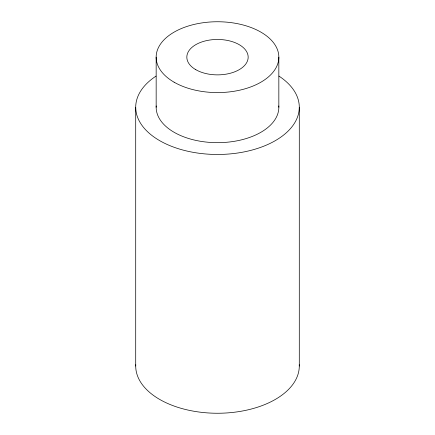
<?xml version="1.0" encoding="UTF-8"?>
<svg xmlns="http://www.w3.org/2000/svg" width="435" height="435" viewBox="0 0 435 435"><rect width="100%" height="100%" fill="white"/><g stroke="black" fill="none" stroke-linecap="round" stroke-linejoin="round"><path stroke-width="0.65" d="M299.291 107.249L299.291 366.031M278.84 57.164L278.84 107.249M156.16 57.164L156.16 107.249M135.709 107.249L135.709 366.031M299.258 364.737A81.791 47.219 0 0 1 217.5 413.25A81.791 47.219 0 0 1 135.742 364.737M278.976 76.109A81.791 47.219 0 0 1 274.066 141.359A81.791 47.219 0 0 1 160.934 141.359A81.791 47.219 0 0 1 156.024 76.109M278.802 105.939A61.34 35.414 0 0 1 217.5 142.669A61.34 35.414 0 0 1 156.198 105.939M174.125 82.21A61.34 35.414 0 0 0 276.752 66.332A61.34 35.414 0 0 0 201.623 22.957A61.34 35.414 0 0 0 174.125 82.21M195.81 69.687A30.673 17.71 0 0 0 247.123 61.748A30.673 17.71 0 0 0 209.561 40.063A30.673 17.71 0 0 0 195.81 69.687"/></g></svg>
